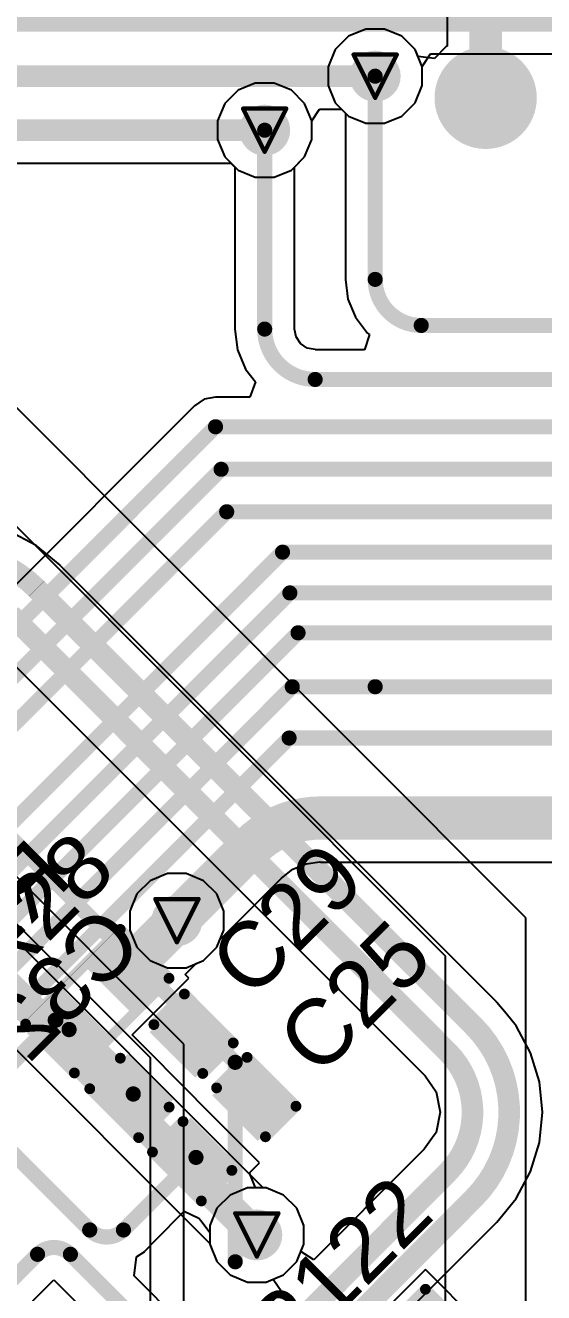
# Model space of a CAD drawing. Header units: inches. Extents: x 0 to 211, y 0 to 201.
# Drawn here: x 2.578 to 2.818, y 2.34 to 2.927 of the extents above; entities that cross this region are included whole.
import ezdxf

# ---------------------------------------------------------------- set-up
doc = ezdxf.new("R2010")
doc.units = ezdxf.units.IN
doc.header["$MEASUREMENT"] = 0
for name, color, linetype in [('Bottom Layer', 5, 'Continuous'), ('Bottom Overlay', 54, 'Continuous'), ('Drill Drawing', 1, 'Continuous'), ('Layer 1', 16, 'Continuous'), ('Layer 2', 76, 'Continuous'), ('Top Layer', 1, 'Continuous'), ('Top Overlay', 2, 'Continuous'), ('Top Paste', 8, 'Continuous'), ('Top Solder', 216, 'Continuous'), ('Via Holes', 16, 'Continuous')]:
    doc.layers.add(name, color=color, linetype=linetype)
doc.styles.add('Arial', font='', dxfattribs={"height": 0.2})
doc.styles.get('Arial').set_extended_font_data('Arial')

# ---------------------------------------------------------------- blocks, each defined once
blk = doc.blocks.new('R___0402_171')
at = {"layer": 'Top Layer'}
for points in [[(-0.0275, -0.0125), (-0.0275, 0.0125), (-0.009499999999999998, 0.0125), (-0.009500000000000001, -0.0125)], [(0.009499999999999998, -0.0125), (0.009500000000000001, 0.0125), (0.0275, 0.0125), (0.0275, -0.0125)]]:
    blk.add_hatch(color=1, dxfattribs=at).paths.add_polyline_path(points)
at = {"layer": 'Top Paste'}
for points in [[(-0.0275, -0.0125), (-0.0275, 0.0125), (-0.009499999999999998, 0.0125), (-0.009500000000000001, -0.0125)], [(0.009499999999999998, -0.0125), (0.009500000000000001, 0.0125), (0.0275, 0.0125), (0.0275, -0.0125)]]:
    blk.add_hatch(color=8, dxfattribs=at).paths.add_polyline_path(points)
at = {"layer": 'Top Solder'}
for points in [[(-0.0296654, -0.0146654), (-0.0296654, 0.0146654), (-0.007334599999999998, 0.0146654), (-0.007334600000000002, -0.0146654)], [(0.007334599999999998, -0.0146654), (0.007334600000000002, 0.0146654), (0.0296654, 0.0146654), (0.0296654, -0.0146654)]]:
    blk.add_hatch(color=216, dxfattribs=at).paths.add_polyline_path(points)
at = {"layer": 'Top Overlay'}
for points in [[(-0.031, -0.016, 0.005, 0.005, 0), (-0.031, 0.016, 0.005, 0.005, 0)], [(0.031, 0.016, 0.005, 0.005, 0), (-0.031, 0.016, 0.005, 0.005, 0)], [(0.031, -0.016, 0.005, 0.005, 0), (0.031, 0.016, 0.005, 0.005, 0)], [(0.031, -0.016, 0.005, 0.005, 0), (-0.031, -0.016, 0.005, 0.005, 0)], [(0.032, -0.017, 0.000127, 0.000127, 0), (-0.032, -0.017, 0.000127, 0.000127, 0)]]:
    blk.add_lwpolyline(points, format="xyseb", dxfattribs=at)
for points in [[(-0.03225, 0.016, 0.0025, 0.0025, 1), (-0.02975, 0.016, 0.0025, 0.0025, 1)], [(-0.03225, 0.016, 0.0025, 0.0025, 1), (-0.02975, 0.016, 0.0025, 0.0025, 1)], [(0.02975, 0.016, 0.0025, 0.0025, 1), (0.03225, 0.016, 0.0025, 0.0025, 1)], [(0.02975, 0.016, 0.0025, 0.0025, 1), (0.03225, 0.016, 0.0025, 0.0025, 1)], [(-0.03225, -0.016, 0.0025, 0.0025, 1), (-0.02975, -0.016, 0.0025, 0.0025, 1)], [(-0.03225, -0.016, 0.0025, 0.0025, 1), (-0.02975, -0.016, 0.0025, 0.0025, 1)], [(-0.0320317, -0.017, 6.35e-05, 6.35e-05, 1), (-0.0319683, -0.017, 6.35e-05, 6.35e-05, 1)], [(0.02975, -0.016, 0.0025, 0.0025, 1), (0.03225, -0.016, 0.0025, 0.0025, 1)], [(0.02975, -0.016, 0.0025, 0.0025, 1), (0.03225, -0.016, 0.0025, 0.0025, 1)], [(0.0319683, -0.017, 6.35e-05, 6.35e-05, 1), (0.0320317, -0.017, 6.35e-05, 6.35e-05, 1)]]:
    blk.add_lwpolyline(points, format="xyseb", close=True, dxfattribs=at)
blk = doc.blocks.new('C___0402_359')
at = {"layer": 'Top Layer'}
for points in [[(-0.0275, -0.0125), (-0.0275, 0.0125), (-0.009499999999999998, 0.0125), (-0.009500000000000001, -0.0125)], [(0.009499999999999998, -0.0125), (0.009500000000000001, 0.0125), (0.0275, 0.0125), (0.0275, -0.0125)]]:
    blk.add_hatch(color=1, dxfattribs=at).paths.add_polyline_path(points)
at = {"layer": 'Top Paste'}
for points in [[(-0.0275, -0.0125), (-0.0275, 0.0125), (-0.009499999999999998, 0.0125), (-0.009500000000000001, -0.0125)], [(0.009499999999999998, -0.0125), (0.009500000000000001, 0.0125), (0.0275, 0.0125), (0.0275, -0.0125)]]:
    blk.add_hatch(color=8, dxfattribs=at).paths.add_polyline_path(points)
at = {"layer": 'Top Solder'}
for points in [[(-0.0298622, -0.0148622), (-0.0298622, 0.0148622), (-0.007137799999999999, 0.0148622), (-0.007137800000000001, -0.0148622)], [(0.007137799999999999, -0.0148622), (0.007137800000000001, 0.0148622), (0.0298622, 0.0148622), (0.0298622, -0.0148622)]]:
    blk.add_hatch(color=216, dxfattribs=at).paths.add_polyline_path(points)
at = {"layer": 'Top Overlay'}
for points in [[(-0.031, -0.016, 0.005, 0.005, 0), (-0.031, 0.016, 0.005, 0.005, 0)], [(-0.011, 0.016, 0.005, 0.005, 0), (-0.031, 0.016, 0.005, 0.005, 0)], [(0.031, 0.016, 0.005, 0.005, 0), (0.011, 0.016, 0.005, 0.005, 0)], [(0.031, -0.016, 0.005, 0.005, 0), (0.031, 0.016, 0.005, 0.005, 0)], [(-0.011, -0.016, 0.005, 0.005, 0), (-0.031, -0.016, 0.005, 0.005, 0)], [(0.031, -0.016, 0.005, 0.005, 0), (0.011, -0.016, 0.005, 0.005, 0)]]:
    blk.add_lwpolyline(points, format="xyseb", dxfattribs=at)
for points in [[(-0.03225, 0.016, 0.0025, 0.0025, 1), (-0.02975, 0.016, 0.0025, 0.0025, 1)], [(-0.03225, 0.016, 0.0025, 0.0025, 1), (-0.02975, 0.016, 0.0025, 0.0025, 1)], [(-0.01225, 0.016, 0.0025, 0.0025, 1), (-0.00975, 0.016, 0.0025, 0.0025, 1)], [(0.00975, 0.016, 0.0025, 0.0025, 1), (0.01225, 0.016, 0.0025, 0.0025, 1)], [(0.02975, 0.016, 0.0025, 0.0025, 1), (0.03225, 0.016, 0.0025, 0.0025, 1)], [(0.02975, 0.016, 0.0025, 0.0025, 1), (0.03225, 0.016, 0.0025, 0.0025, 1)], [(-0.03225, -0.016, 0.0025, 0.0025, 1), (-0.02975, -0.016, 0.0025, 0.0025, 1)], [(-0.03225, -0.016, 0.0025, 0.0025, 1), (-0.02975, -0.016, 0.0025, 0.0025, 1)], [(-0.01225, -0.016, 0.0025, 0.0025, 1), (-0.00975, -0.016, 0.0025, 0.0025, 1)], [(0.00975, -0.016, 0.0025, 0.0025, 1), (0.01225, -0.016, 0.0025, 0.0025, 1)], [(0.02975, -0.016, 0.0025, 0.0025, 1), (0.03225, -0.016, 0.0025, 0.0025, 1)], [(0.02975, -0.016, 0.0025, 0.0025, 1), (0.03225, -0.016, 0.0025, 0.0025, 1)]]:
    blk.add_lwpolyline(points, format="xyseb", close=True, dxfattribs=at)
blk = doc.blocks.new('C___0402_363')
at = {"layer": 'Top Layer'}
for points in [[(-0.0275, -0.0125), (-0.0275, 0.0125), (-0.009499999999999998, 0.0125), (-0.009500000000000001, -0.0125)], [(0.009499999999999998, -0.0125), (0.009500000000000001, 0.0125), (0.0275, 0.0125), (0.0275, -0.0125)]]:
    blk.add_hatch(color=1, dxfattribs=at).paths.add_polyline_path(points)
at = {"layer": 'Top Paste'}
for points in [[(-0.0275, -0.0125), (-0.0275, 0.0125), (-0.009499999999999998, 0.0125), (-0.009500000000000001, -0.0125)], [(0.009499999999999998, -0.0125), (0.009500000000000001, 0.0125), (0.0275, 0.0125), (0.0275, -0.0125)]]:
    blk.add_hatch(color=8, dxfattribs=at).paths.add_polyline_path(points)
at = {"layer": 'Top Solder'}
for points in [[(-0.0298622, -0.0148622), (-0.0298622, 0.0148622), (-0.007137799999999999, 0.0148622), (-0.007137800000000001, -0.0148622)], [(0.007137799999999999, -0.0148622), (0.007137800000000001, 0.0148622), (0.0298622, 0.0148622), (0.0298622, -0.0148622)]]:
    blk.add_hatch(color=216, dxfattribs=at).paths.add_polyline_path(points)
at = {"layer": 'Top Overlay'}
for points in [[(-0.011, 0.016, 0.005, 0.005, 0), (-0.031, 0.016, 0.005, 0.005, 0)], [(-0.031, -0.016, 0.005, 0.005, 0), (-0.031, 0.016, 0.005, 0.005, 0)], [(0.031, 0.016, 0.005, 0.005, 0), (0.011, 0.016, 0.005, 0.005, 0)], [(0.031, -0.016, 0.005, 0.005, 0), (0.031, 0.016, 0.005, 0.005, 0)], [(-0.011, -0.016, 0.005, 0.005, 0), (-0.031, -0.016, 0.005, 0.005, 0)], [(0.031, -0.016, 0.005, 0.005, 0), (0.011, -0.016, 0.005, 0.005, 0)]]:
    blk.add_lwpolyline(points, format="xyseb", dxfattribs=at)
for points in [[(-0.03225, 0.016, 0.0025, 0.0025, 1), (-0.02975, 0.016, 0.0025, 0.0025, 1)], [(-0.03225, 0.016, 0.0025, 0.0025, 1), (-0.02975, 0.016, 0.0025, 0.0025, 1)], [(-0.01225, 0.016, 0.0025, 0.0025, 1), (-0.00975, 0.016, 0.0025, 0.0025, 1)], [(0.00975, 0.016, 0.0025, 0.0025, 1), (0.01225, 0.016, 0.0025, 0.0025, 1)], [(0.02975, 0.016, 0.0025, 0.0025, 1), (0.03225, 0.016, 0.0025, 0.0025, 1)], [(0.02975, 0.016, 0.0025, 0.0025, 1), (0.03225, 0.016, 0.0025, 0.0025, 1)], [(-0.03225, -0.016, 0.0025, 0.0025, 1), (-0.02975, -0.016, 0.0025, 0.0025, 1)], [(-0.03225, -0.016, 0.0025, 0.0025, 1), (-0.02975, -0.016, 0.0025, 0.0025, 1)], [(-0.01225, -0.016, 0.0025, 0.0025, 1), (-0.00975, -0.016, 0.0025, 0.0025, 1)], [(0.00975, -0.016, 0.0025, 0.0025, 1), (0.01225, -0.016, 0.0025, 0.0025, 1)], [(0.02975, -0.016, 0.0025, 0.0025, 1), (0.03225, -0.016, 0.0025, 0.0025, 1)], [(0.02975, -0.016, 0.0025, 0.0025, 1), (0.03225, -0.016, 0.0025, 0.0025, 1)]]:
    blk.add_lwpolyline(points, format="xyseb", close=True, dxfattribs=at)
blk = doc.blocks.new('C___0402_381')
at = {"layer": 'Top Layer'}
for points in [[(-0.0275, -0.0125), (-0.0275, 0.0125), (-0.009499999999999998, 0.0125), (-0.009500000000000001, -0.0125)], [(0.009499999999999998, -0.0125), (0.009500000000000001, 0.0125), (0.0275, 0.0125), (0.0275, -0.0125)]]:
    blk.add_hatch(color=1, dxfattribs=at).paths.add_polyline_path(points)
at = {"layer": 'Top Paste'}
for points in [[(-0.0275, -0.0125), (-0.0275, 0.0125), (-0.009499999999999998, 0.0125), (-0.009500000000000001, -0.0125)], [(0.009499999999999998, -0.0125), (0.009500000000000001, 0.0125), (0.0275, 0.0125), (0.0275, -0.0125)]]:
    blk.add_hatch(color=8, dxfattribs=at).paths.add_polyline_path(points)
at = {"layer": 'Top Solder'}
for points in [[(-0.0298622, -0.0148622), (-0.0298622, 0.0148622), (-0.007137799999999999, 0.0148622), (-0.007137800000000001, -0.0148622)], [(0.007137799999999999, -0.0148622), (0.007137800000000001, 0.0148622), (0.0298622, 0.0148622), (0.0298622, -0.0148622)]]:
    blk.add_hatch(color=216, dxfattribs=at).paths.add_polyline_path(points)
at = {"layer": 'Top Overlay'}
for points in [[(-0.031, 0.016, 0.005, 0.005, 0), (-0.031, -0.016, 0.005, 0.005, 0)], [(-0.011, 0.016, 0.005, 0.005, 0), (-0.031, 0.016, 0.005, 0.005, 0)], [(0.031, 0.016, 0.005, 0.005, 0), (0.011, 0.016, 0.005, 0.005, 0)], [(0.031, 0.016, 0.005, 0.005, 0), (0.031, -0.016, 0.005, 0.005, 0)], [(-0.011, -0.016, 0.005, 0.005, 0), (-0.031, -0.016, 0.005, 0.005, 0)], [(0.031, -0.016, 0.005, 0.005, 0), (0.011, -0.016, 0.005, 0.005, 0)]]:
    blk.add_lwpolyline(points, format="xyseb", dxfattribs=at)
for points in [[(-0.03225, 0.016, 0.0025, 0.0025, 1), (-0.02975, 0.016, 0.0025, 0.0025, 1)], [(-0.03225, 0.016, 0.0025, 0.0025, 1), (-0.02975, 0.016, 0.0025, 0.0025, 1)], [(-0.01225, 0.016, 0.0025, 0.0025, 1), (-0.00975, 0.016, 0.0025, 0.0025, 1)], [(0.00975, 0.016, 0.0025, 0.0025, 1), (0.01225, 0.016, 0.0025, 0.0025, 1)], [(0.02975, 0.016, 0.0025, 0.0025, 1), (0.03225, 0.016, 0.0025, 0.0025, 1)], [(0.02975, 0.016, 0.0025, 0.0025, 1), (0.03225, 0.016, 0.0025, 0.0025, 1)], [(-0.03225, -0.016, 0.0025, 0.0025, 1), (-0.02975, -0.016, 0.0025, 0.0025, 1)], [(-0.03225, -0.016, 0.0025, 0.0025, 1), (-0.02975, -0.016, 0.0025, 0.0025, 1)], [(-0.01225, -0.016, 0.0025, 0.0025, 1), (-0.00975, -0.016, 0.0025, 0.0025, 1)], [(0.00975, -0.016, 0.0025, 0.0025, 1), (0.01225, -0.016, 0.0025, 0.0025, 1)], [(0.02975, -0.016, 0.0025, 0.0025, 1), (0.03225, -0.016, 0.0025, 0.0025, 1)], [(0.02975, -0.016, 0.0025, 0.0025, 1), (0.03225, -0.016, 0.0025, 0.0025, 1)]]:
    blk.add_lwpolyline(points, format="xyseb", close=True, dxfattribs=at)

msp = doc.modelspace()

# ---------------------------------------------------------------- hatches: boundary and pattern name
at = {"layer": 'Bottom Layer'}
h = msp.add_hatch(color=5, dxfattribs=at)
edge = h.paths.add_edge_path()
edge.add_arc((2.740156, 2.9033876), 0.011811, 0, 360)
h = msp.add_hatch(color=5, dxfattribs=at)
edge = h.paths.add_edge_path()
edge.add_arc((2.6889749, 2.8783876), 0.011811, 0, 360)
h = msp.add_hatch(color=5, dxfattribs=at)
edge = h.paths.add_edge_path()
edge.add_arc((2.6483089, 2.5124695), 0.011811, 0, 360)
h = msp.add_hatch(color=5, dxfattribs=at)
edge = h.paths.add_edge_path()
edge.add_arc((2.6853197, 2.3669651), 0.011811, 0, 360)
at = {"layer": 'Layer 1'}
h = msp.add_hatch(color=16, dxfattribs=at)
edge = h.paths.add_edge_path()
edge.add_arc((2.740156, 2.9033876), 0.011811, 0, 360)
h = msp.add_hatch(color=16, dxfattribs=at)
edge = h.paths.add_edge_path()
edge.add_arc((2.6889749, 2.8783876), 0.011811, 0, 360)
h = msp.add_hatch(color=16, dxfattribs=at)
edge = h.paths.add_edge_path()
edge.add_arc((2.6483089, 2.5124695), 0.011811, 0, 360)
h = msp.add_hatch(color=16, dxfattribs=at)
edge = h.paths.add_edge_path()
edge.add_arc((2.6853197, 2.3669651), 0.011811, 0, 360)
at = {"layer": 'Layer 2'}
h = msp.add_hatch(color=76, dxfattribs=at)
edge = h.paths.add_edge_path()
edge.add_arc((2.740156, 2.9033876), 0.011811, 0, 360)
h = msp.add_hatch(color=76, dxfattribs=at)
edge = h.paths.add_edge_path()
edge.add_arc((2.6889749, 2.8783876), 0.011811, 0, 360)
h = msp.add_hatch(color=76, dxfattribs=at)
edge = h.paths.add_edge_path()
edge.add_arc((2.6483089, 2.5124695), 0.011811, 0, 360)
h = msp.add_hatch(color=76, dxfattribs=at)
edge = h.paths.add_edge_path()
edge.add_arc((2.6853197, 2.3669651), 0.011811, 0, 360)
at = {"layer": 'Top Layer'}
h = msp.add_hatch(color=1, dxfattribs=at)
edge = h.paths.add_edge_path()
edge.add_arc((2.740156, 2.9033876), 0.011811, 0, 360)
h = msp.add_hatch(color=1, dxfattribs=at)
edge = h.paths.add_edge_path()
edge.add_arc((2.7913371, 2.8933876), 0.019685, 0, 360)
h = msp.add_hatch(color=1, dxfattribs=at)
edge = h.paths.add_edge_path()
edge.add_arc((2.6889749, 2.8783876), 0.011811, 0, 360)
h = msp.add_hatch(color=1, dxfattribs=at)
edge = h.paths.add_edge_path()
edge.add_arc((2.6483089, 2.5124695), 0.011811, 0, 360)
h = msp.add_hatch(color=1, dxfattribs=at)
edge = h.paths.add_edge_path()
edge.add_arc((2.6853197, 2.3669651), 0.011811, 0, 360)
at = {"layer": 'Top Paste'}
h = msp.add_hatch(color=8, dxfattribs=at)
edge = h.paths.add_edge_path()
edge.add_arc((2.7913371, 2.8933876), 0.019685, 0, 360)
at = {"layer": 'Top Solder'}
h = msp.add_hatch(color=216, dxfattribs=at)
edge = h.paths.add_edge_path()
edge.add_arc((2.7913371, 2.8933876), 0.023685, 0, 360)
at = {"layer": 'Via Holes'}
h = msp.add_hatch(color=7, dxfattribs=at)
edge = h.paths.add_edge_path()
edge.add_arc((2.740156, 2.9033876), 0.0059055, 0, 360)
h = msp.add_hatch(color=7, dxfattribs=at)
edge = h.paths.add_edge_path()
edge.add_arc((2.6889749, 2.8783876), 0.0059055, 0, 360)
h = msp.add_hatch(color=7, dxfattribs=at)
edge = h.paths.add_edge_path()
edge.add_arc((2.6483089, 2.5124695), 0.0059055, 0, 360)
h = msp.add_hatch(color=7, dxfattribs=at)
edge = h.paths.add_edge_path()
edge.add_arc((2.6853197, 2.3669651), 0.0059055, 0, 360)

# ---------------------------------------------------------------- linework, layer by layer
at = {"layer": 'Bottom Layer'}
for p, q in [((2.7618811, 2.9079336), (2.7657701, 2.9137539)), ((2.7657701, 2.9137539), (2.9805321, 2.9137539)), ((2.761967, 2.9077261), (2.7618811, 2.9079336)), ((2.761967, 2.8990491), (2.761967, 2.9077261)), ((2.7586465, 2.8910327), (2.761967, 2.8990491)), ((2.7107859, 2.882726), (2.7143725, 2.8880937)), ((2.7143725, 2.8880937), (2.7246045, 2.8880937)), ((2.7246045, 2.8880937), (2.7278011, 2.8848971)), ((2.7525109, 2.8848971), (2.7586465, 2.8910327)), ((2.7107859, 2.8740491), (2.7107859, 2.882726)), ((2.7278011, 2.8848971), (2.7358175, 2.8815766)), ((2.7358175, 2.8815766), (2.7444945, 2.8815766)), ((2.7444945, 2.8815766), (2.7525109, 2.8848971)), ((2.7074654, 2.8660327), (2.7107859, 2.8740491)), ((2.19547, 2.8630936), (2.6734234, 2.8630937)), ((2.6734234, 2.8630937), (2.67662, 2.8598971)), ((2.7013298, 2.8598971), (2.7074654, 2.8660327)), ((2.67662, 2.8598971), (2.6846364, 2.8565766)), ((2.6933134, 2.8565766), (2.7013298, 2.8598971)), ((2.6846364, 2.8565766), (2.6933134, 2.8565766)), ((2.5830437, 2.6861344), (2.5703631, 2.6929123)), ((2.5889194, 2.6813124), (2.5830437, 2.6861344)), ((2.5941585, 2.677013), (2.5889194, 2.6813124)), ((2.5941615, 2.6770092), (2.5941585, 2.677013)), ((2.5941754, 2.6769117), (2.5941615, 2.6770092)), ((2.7914985, 2.4795885), (2.5941754, 2.6769117)), ((2.5605258, 2.6432621), (2.7627789, 2.4410087)), ((2.635954, 2.53096), (2.6298184, 2.5248244)), ((2.6439704, 2.5342805), (2.635954, 2.53096)), ((2.6526474, 2.5342805), (2.6439704, 2.5342805)), ((2.6606638, 2.53096), (2.6526474, 2.5342805)), ((2.6667994, 2.5248244), (2.6606638, 2.53096)), ((2.6882078, 2.3887761), (2.5522423, 2.5247417)), ((2.6298184, 2.5248244), (2.6264979, 2.516808)), ((2.6701199, 2.516808), (2.6667994, 2.5248244)), ((2.6264979, 2.516808), (2.6264979, 2.508131)), ((2.6701199, 2.508131), (2.6701199, 2.516808)), ((2.6264979, 2.508131), (2.6298184, 2.5001146)), ((2.6667994, 2.5001146), (2.6701199, 2.508131)), ((2.6298184, 2.5001146), (2.635954, 2.493979)), ((2.6606638, 2.493979), (2.6667994, 2.5001146)), ((2.635954, 2.493979), (2.6439704, 2.4906585)), ((2.6526474, 2.4906585), (2.6606638, 2.493979)), ((2.6439704, 2.4906585), (2.6526474, 2.4906585)), ((2.5499154, 2.4766015), (2.6635087, 2.3630082)), ((2.7964699, 2.4746808), (2.7914985, 2.4795885)), ((2.7965292, 2.4746321), (2.7964699, 2.4746808)), ((2.8007812, 2.4694508), (2.7965292, 2.4746321)), ((2.8054712, 2.463736), (2.8007812, 2.4694508)), ((2.8121158, 2.4513048), (2.8054712, 2.463736)), ((2.8162075, 2.4378163), (2.8121158, 2.4513048)), ((2.7627789, 2.4410087), (2.7633825, 2.4406054)), ((2.7633825, 2.4406054), (2.7683471, 2.4331753)), ((2.8175891, 2.4237886), (2.8162075, 2.4378163)), ((2.7683471, 2.4331753), (2.7702142, 2.4237886)), ((2.7702142, 2.4237886), (2.7683471, 2.4144019)), ((2.8162075, 2.4097609), (2.8175891, 2.4237886)), ((2.7667501, 2.4120118), (2.7628414, 2.4066308)), ((2.7683471, 2.4144019), (2.7667501, 2.4120118)), ((2.7628302, 2.4066199), (2.7578973, 2.4016774)), ((2.7628402, 2.4066296), (2.7628302, 2.4066199)), ((2.7628406, 2.4066302), (2.7628402, 2.4066296)), ((2.7628414, 2.4066308), (2.7628406, 2.4066302)), ((2.8121158, 2.3962724), (2.8162075, 2.4097609)), ((2.7578973, 2.4016774), (2.7117183, 2.3554101)), ((2.8054712, 2.3838412), (2.8121158, 2.3962724)), ((2.6896582, 2.3887761), (2.6882078, 2.3887761)), ((2.6976746, 2.3854556), (2.6896582, 2.3887761)), ((2.7038102, 2.37932), (2.6976746, 2.3854556)), ((2.7965333, 2.3729504), (2.8054712, 2.3838412)), ((2.7071307, 2.3713036), (2.7038102, 2.37932)), ((2.6183364, 2.1944859), (2.7964603, 2.3729502)), ((2.7071307, 2.3626266), (2.7071307, 2.3713036)), ((2.7964603, 2.3729502), (2.7965333, 2.37295)), ((2.7965335, 2.3729502), (2.7965333, 2.3729504)), ((2.7965333, 2.37295), (2.7965335, 2.3729502)), ((2.6635087, 2.3630082), (2.6635087, 2.3626266)), ((2.6635087, 2.3626266), (2.6668292, 2.3546102)), ((2.7057826, 2.3593721), (2.7071307, 2.3626266)), ((2.7117183, 2.3554101), (2.7057826, 2.3593721)), ((2.6668292, 2.3546102), (2.6729648, 2.3484746)), ((2.6729648, 2.3484746), (2.6809812, 2.3451541)), ((2.6809812, 2.3451541), (2.6896582, 2.3451541)), ((2.6896582, 2.3451541), (2.6929546, 2.3465195)), ((2.6929546, 2.3465195), (2.696923, 2.3405865)), ((2.696923, 2.3405865), (2.4200092, 2.0631435))]:
    msp.add_line(p, q, dxfattribs=at)
for points in [[(1.5496539, 2.9290478, 0.01, 0.01, 0), (2.9960836, 2.9290478, 0.01, 0.01, 0)], [(1.5750526, 2.9033876, 0.01, 0.01, 0), (2.740156, 2.9033876, 0.01, 0.01, 0)], [(1.9594388, 2.8783875, 0.01, 0.01, 0), (2.6889749, 2.8783876, 0.01, 0.01, 0)], [(2.5012873, 2.6661565, 0.01, 0.01, -0.4142328471836102), (2.5833047, 2.6661539, 0.01, 0.01, 0)], [(2.5833046, 2.6661538, 0.01, 0.01, 0), (2.5833475, 2.6661109, 0.01, 0.01, 0)], [(2.5833475, 2.6661109, 0.01, 0.01, -0.0002818042680307901), (2.5833611, 2.6660974, 0.01, 0.01, 0)], [(2.583361, 2.6660973, 0.01, 0.01, 0), (2.7856352, 2.4638229, 0.01, 0.01, 0)], [(2.5713402, 2.6540765, 0.01, 0.01, 0), (2.7735933, 2.4518231, 0.01, 0.01, 0)], [(2.5396255, 2.5121249, 0.015, 0.015, 0), (2.6855525, 2.3661979, 0.015, 0.015, 0)], [(2.7856353, 2.463823, 0.01, 0.01, -0.4144977548457663), (2.7856813, 2.3838002, 0.01, 0.01, 0)], [(2.7735933, 2.4518231, 0.01, 0.01, -0.4148964547558662), (2.7736551, 2.3958157, 0.01, 0.01, 0)], [(2.3985516, 2.0199953, 0.01, 0.01, 0), (2.7736551, 2.3958157, 0.01, 0.01, 0)], [(2.4105889, 2.007991, 0.01, 0.01, 0), (2.7856813, 2.3838002, 0.01, 0.01, 0)]]:
    msp.add_lwpolyline(points, format="xyseb", dxfattribs=at)
for points in [[(2.737656, 2.9033876, 0.005, 0.005, 1), (2.742656, 2.9033876, 0.005, 0.005, 1)], [(2.6864749, 2.8783876, 0.005, 0.005, 1), (2.6914749, 2.8783876, 0.005, 0.005, 1)], [(2.5808046, 2.6661538, 0.005, 0.005, 1), (2.5858046, 2.6661538, 0.005, 0.005, 1)], [(2.5808047, 2.6661539, 0.005, 0.005, 1), (2.5858047, 2.6661539, 0.005, 0.005, 1)], [(2.5808475, 2.6661109, 0.005, 0.005, 1), (2.5858475, 2.6661109, 0.005, 0.005, 1)], [(2.5808475, 2.6661109, 0.005, 0.005, 1), (2.5858475, 2.6661109, 0.005, 0.005, 1)], [(2.580861, 2.6660973, 0.005, 0.005, 1), (2.585861, 2.6660973, 0.005, 0.005, 1)], [(2.5808611, 2.6660974, 0.005, 0.005, 1), (2.5858611, 2.6660974, 0.005, 0.005, 1)], [(2.7831352, 2.4638229, 0.005, 0.005, 1), (2.7881352, 2.4638229, 0.005, 0.005, 1)], [(2.7831353, 2.463823, 0.005, 0.005, 1), (2.7881353, 2.463823, 0.005, 0.005, 1)], [(2.7710933, 2.4518231, 0.005, 0.005, 1), (2.7760933, 2.4518231, 0.005, 0.005, 1)], [(2.7710933, 2.4518231, 0.005, 0.005, 1), (2.7760933, 2.4518231, 0.005, 0.005, 1)], [(2.7711551, 2.3958157, 0.005, 0.005, 1), (2.7761551, 2.3958157, 0.005, 0.005, 1)], [(2.7711551, 2.3958157, 0.005, 0.005, 1), (2.7761551, 2.3958157, 0.005, 0.005, 1)], [(2.7831813, 2.3838002, 0.005, 0.005, 1), (2.7881813, 2.3838002, 0.005, 0.005, 1)], [(2.7831813, 2.3838002, 0.005, 0.005, 1), (2.7881813, 2.3838002, 0.005, 0.005, 1)], [(2.6818025, 2.3661979, 0.0075, 0.0075, 1), (2.6893025, 2.3661979, 0.0075, 0.0075, 1)]]:
    msp.add_lwpolyline(points, format="xyseb", close=True, dxfattribs=at)
at = {"layer": 'Drill Drawing'}
for points in [[(2.730156, 2.9133876, 0.002, 0.002, 0), (2.750156, 2.9133876, 0.002, 0.002, 0)], [(2.730156, 2.9133876, 0.002, 0.002, 0), (2.740156, 2.8933876, 0.002, 0.002, 0)], [(2.740156, 2.8933876, 0.002, 0.002, 0), (2.750156, 2.9133876, 0.002, 0.002, 0)], [(2.6789749, 2.8883876, 0.002, 0.002, 0), (2.6989749, 2.8883876, 0.002, 0.002, 0)], [(2.6789749, 2.8883876, 0.002, 0.002, 0), (2.6889749, 2.8683876, 0.002, 0.002, 0)], [(2.6889749, 2.8683876, 0.002, 0.002, 0), (2.6989749, 2.8883876, 0.002, 0.002, 0)], [(2.6383089, 2.5224695, 0.002, 0.002, 0), (2.6583089, 2.5224695, 0.002, 0.002, 0)], [(2.6383089, 2.5224695, 0.002, 0.002, 0), (2.6483089, 2.5024695, 0.002, 0.002, 0)], [(2.6483089, 2.5024695, 0.002, 0.002, 0), (2.6583089, 2.5224695, 0.002, 0.002, 0)], [(2.6753197, 2.3769651, 0.002, 0.002, 0), (2.6953197, 2.3769651, 0.002, 0.002, 0)], [(2.6753197, 2.3769651, 0.002, 0.002, 0), (2.6853197, 2.3569651, 0.002, 0.002, 0)], [(2.6853197, 2.3569651, 0.002, 0.002, 0), (2.6953197, 2.3769651, 0.002, 0.002, 0)]]:
    msp.add_lwpolyline(points, format="xyseb", dxfattribs=at)
for points in [[(2.729656, 2.9133876, 0.001, 0.001, 1), (2.730656, 2.9133876, 0.001, 0.001, 1)], [(2.729656, 2.9133876, 0.001, 0.001, 1), (2.730656, 2.9133876, 0.001, 0.001, 1)], [(2.749656, 2.9133876, 0.001, 0.001, 1), (2.750656, 2.9133876, 0.001, 0.001, 1)], [(2.749656, 2.9133876, 0.001, 0.001, 1), (2.750656, 2.9133876, 0.001, 0.001, 1)], [(2.739656, 2.8933876, 0.001, 0.001, 1), (2.740656, 2.8933876, 0.001, 0.001, 1)], [(2.739656, 2.8933876, 0.001, 0.001, 1), (2.740656, 2.8933876, 0.001, 0.001, 1)], [(2.6784749, 2.8883876, 0.001, 0.001, 1), (2.6794749, 2.8883876, 0.001, 0.001, 1)], [(2.6784749, 2.8883876, 0.001, 0.001, 1), (2.6794749, 2.8883876, 0.001, 0.001, 1)], [(2.6984749, 2.8883876, 0.001, 0.001, 1), (2.6994749, 2.8883876, 0.001, 0.001, 1)], [(2.6984749, 2.8883876, 0.001, 0.001, 1), (2.6994749, 2.8883876, 0.001, 0.001, 1)], [(2.6884749, 2.8683876, 0.001, 0.001, 1), (2.6894749, 2.8683876, 0.001, 0.001, 1)], [(2.6884749, 2.8683876, 0.001, 0.001, 1), (2.6894749, 2.8683876, 0.001, 0.001, 1)], [(2.6378089, 2.5224695, 0.001, 0.001, 1), (2.6388089, 2.5224695, 0.001, 0.001, 1)], [(2.6378089, 2.5224695, 0.001, 0.001, 1), (2.6388089, 2.5224695, 0.001, 0.001, 1)], [(2.6578089, 2.5224695, 0.001, 0.001, 1), (2.6588089, 2.5224695, 0.001, 0.001, 1)], [(2.6578089, 2.5224695, 0.001, 0.001, 1), (2.6588089, 2.5224695, 0.001, 0.001, 1)], [(2.6478089, 2.5024695, 0.001, 0.001, 1), (2.6488089, 2.5024695, 0.001, 0.001, 1)], [(2.6478089, 2.5024695, 0.001, 0.001, 1), (2.6488089, 2.5024695, 0.001, 0.001, 1)], [(2.6748197, 2.3769651, 0.001, 0.001, 1), (2.6758197, 2.3769651, 0.001, 0.001, 1)], [(2.6748197, 2.3769651, 0.001, 0.001, 1), (2.6758197, 2.3769651, 0.001, 0.001, 1)], [(2.6948197, 2.3769651, 0.001, 0.001, 1), (2.6958197, 2.3769651, 0.001, 0.001, 1)], [(2.6948197, 2.3769651, 0.001, 0.001, 1), (2.6958197, 2.3769651, 0.001, 0.001, 1)], [(2.6848197, 2.3569651, 0.001, 0.001, 1), (2.6858197, 2.3569651, 0.001, 0.001, 1)], [(2.6848197, 2.3569651, 0.001, 0.001, 1), (2.6858197, 2.3569651, 0.001, 0.001, 1)]]:
    msp.add_lwpolyline(points, format="xyseb", close=True, dxfattribs=at)
at = {"layer": 'Layer 1'}
for p, q in [((2.7278011, 2.9218781), (2.7216655, 2.9157425)), ((2.7358175, 2.9251986), (2.7278011, 2.9218781)), ((2.7444945, 2.9251986), (2.7358175, 2.9251986)), ((2.7525109, 2.9218781), (2.7444945, 2.9251986)), ((2.7586465, 2.9157425), (2.7525109, 2.9218781)), ((2.7216655, 2.9157425), (2.718345, 2.9077261)), ((2.761967, 2.9077261), (2.7586465, 2.9157425)), ((2.718345, 2.9077261), (2.718345, 2.8990491)), ((2.761967, 2.8990491), (2.761967, 2.9077261)), ((2.6846364, 2.9001986), (2.67662, 2.8968781)), ((2.6933134, 2.9001986), (2.6846364, 2.9001986)), ((2.7013298, 2.8968781), (2.6933134, 2.9001986)), ((2.718345, 2.8990491), (2.7216655, 2.8910327)), ((2.7586465, 2.8910327), (2.761967, 2.8990491)), ((2.67662, 2.8968781), (2.6704844, 2.8907425)), ((2.7074654, 2.8907425), (2.7013298, 2.8968781)), ((2.6704844, 2.8907425), (2.6671639, 2.8827261)), ((2.7107859, 2.8827261), (2.7074654, 2.8907425)), ((2.7216655, 2.8910327), (2.7278011, 2.8848971)), ((2.7525109, 2.8848971), (2.7586465, 2.8910327)), ((2.6671639, 2.8827261), (2.6671639, 2.8740491)), ((2.7107859, 2.8740491), (2.7107859, 2.8827261)), ((2.7278011, 2.8848971), (2.7358175, 2.8815766)), ((2.7358175, 2.8815766), (2.7444945, 2.8815766)), ((2.7444945, 2.8815766), (2.7525109, 2.8848971)), ((2.6671639, 2.8740491), (2.6704844, 2.8660327)), ((2.7074654, 2.8660327), (2.7107859, 2.8740491)), ((2.6704844, 2.8660327), (2.67662, 2.8598971)), ((2.7013298, 2.8598971), (2.7074654, 2.8660327)), ((2.67662, 2.8598971), (2.6846364, 2.8565766)), ((2.6933134, 2.8565766), (2.7013298, 2.8598971)), ((2.6846364, 2.8565766), (2.6933134, 2.8565766)), ((2.635954, 2.53096), (2.6298184, 2.5248244)), ((2.6439704, 2.5342805), (2.635954, 2.53096)), ((2.6526474, 2.5342805), (2.6439704, 2.5342805)), ((2.6606638, 2.53096), (2.6526474, 2.5342805)), ((2.6667994, 2.5248244), (2.6606638, 2.53096)), ((2.6298184, 2.5248244), (2.6264979, 2.516808)), ((2.6701199, 2.516808), (2.6667994, 2.5248244)), ((2.6264979, 2.516808), (2.6264979, 2.508131)), ((2.6701199, 2.508131), (2.6701199, 2.516808)), ((2.6264979, 2.508131), (2.6298184, 2.5001146)), ((2.6667994, 2.5001146), (2.6701199, 2.508131)), ((2.6298184, 2.5001146), (2.635954, 2.493979)), ((2.6606638, 2.493979), (2.6667994, 2.5001146)), ((2.635954, 2.493979), (2.6439704, 2.4906585)), ((2.6526474, 2.4906585), (2.6606638, 2.493979)), ((2.6439704, 2.4906585), (2.6526474, 2.4906585)), ((2.6809812, 2.3887761), (2.6729648, 2.3854556)), ((2.6896582, 2.3887761), (2.6809812, 2.3887761)), ((2.6976746, 2.3854556), (2.6896582, 2.3887761)), ((2.6729648, 2.3854556), (2.6668292, 2.37932)), ((2.7038102, 2.37932), (2.6976746, 2.3854556)), ((2.6668292, 2.37932), (2.6635087, 2.3713036)), ((2.7071307, 2.3713036), (2.7038102, 2.37932)), ((2.6635087, 2.3713036), (2.6635087, 2.3626266)), ((2.7071307, 2.3626266), (2.7071307, 2.3713036)), ((2.6635087, 2.3626266), (2.6668292, 2.3546102)), ((2.7038102, 2.3546102), (2.7071307, 2.3626266)), ((2.6668292, 2.3546102), (2.6729648, 2.3484746)), ((2.6976746, 2.3484746), (2.7038102, 2.3546102)), ((2.6729648, 2.3484746), (2.6809812, 2.3451541)), ((2.6896582, 2.3451541), (2.6976746, 2.3484746)), ((2.6809812, 2.3451541), (2.6896582, 2.3451541))]:
    msp.add_line(p, q, dxfattribs=at)
at = {"layer": 'Layer 2'}
for p, q in [((2.8099999, 2.5137658), (2.3699997, 2.9537661)), ((2.7278011, 2.9218781), (2.7216655, 2.9157425)), ((2.7358175, 2.9251986), (2.7278011, 2.9218781)), ((2.7444945, 2.9251986), (2.7358175, 2.9251986)), ((2.7525109, 2.9218781), (2.7444945, 2.9251986)), ((2.7586465, 2.9157425), (2.7525109, 2.9218781)), ((2.7216655, 2.9157425), (2.718345, 2.9077261)), ((2.761967, 2.9077261), (2.7586465, 2.9157425)), ((2.718345, 2.9077261), (2.718345, 2.8990491)), ((2.761967, 2.8990491), (2.761967, 2.9077261)), ((2.6846364, 2.9001986), (2.67662, 2.8968781)), ((2.6933134, 2.9001986), (2.6846364, 2.9001986)), ((2.7013298, 2.8968781), (2.6933134, 2.9001986)), ((2.718345, 2.8990491), (2.7216655, 2.8910327)), ((2.7586465, 2.8910327), (2.761967, 2.8990491)), ((2.67662, 2.8968781), (2.6704844, 2.8907425)), ((2.7074654, 2.8907425), (2.7013298, 2.8968781)), ((2.6704844, 2.8907425), (2.6671639, 2.8827261)), ((2.7107859, 2.8827261), (2.7074654, 2.8907425)), ((2.7216655, 2.8910327), (2.7278011, 2.8848971)), ((2.7525109, 2.8848971), (2.7586465, 2.8910327)), ((2.6671639, 2.8827261), (2.6671639, 2.8740491)), ((2.7107859, 2.8740491), (2.7107859, 2.8827261)), ((2.7278011, 2.8848971), (2.7358175, 2.8815766)), ((2.7358175, 2.8815766), (2.7444945, 2.8815766)), ((2.7444945, 2.8815766), (2.7525109, 2.8848971)), ((2.6671639, 2.8740491), (2.6704844, 2.8660327)), ((2.7074654, 2.8660327), (2.7107859, 2.8740491)), ((2.6704844, 2.8660327), (2.67662, 2.8598971)), ((2.7013298, 2.8598971), (2.7074654, 2.8660327)), ((2.67662, 2.8598971), (2.6846364, 2.8565766)), ((2.6933134, 2.8565766), (2.7013298, 2.8598971)), ((2.6846364, 2.8565766), (2.6933134, 2.8565766)), ((2.4544421, 2.8143582), (2.7726384, 2.4961632)), ((2.6515735, 2.4552966), (2.4233572, 2.6835129)), ((2.4907337, 2.5942662), (2.5790623, 2.5059379)), ((2.635954, 2.53096), (2.6298184, 2.5248244)), ((2.6439704, 2.5342805), (2.635954, 2.53096)), ((2.6526474, 2.5342805), (2.6439704, 2.5342805)), ((2.6606638, 2.53096), (2.6526474, 2.5342805)), ((2.6667994, 2.5248244), (2.6606638, 2.53096)), ((2.6298184, 2.5248244), (2.6264979, 2.516808)), ((2.6701199, 2.516808), (2.6667994, 2.5248244)), ((2.6264979, 2.516808), (2.6264979, 2.508131)), ((2.6701199, 2.508131), (2.6701199, 2.516808)), ((2.81, 1.9865382), (2.8099999, 2.5137658)), ((2.5790623, 2.5059379), (2.6359539, 2.4490465)), ((2.6264979, 2.508131), (2.6298184, 2.5001146)), ((2.6667994, 2.5001146), (2.6701199, 2.508131)), ((2.6298184, 2.5001146), (2.635954, 2.493979)), ((2.6606638, 2.493979), (2.6667994, 2.5001146)), ((2.635954, 2.493979), (2.6439704, 2.4906585)), ((2.6526474, 2.4906585), (2.6606638, 2.493979)), ((2.7726384, 2.4961632), (2.7726384, 2.116539)), ((2.6439704, 2.4906585), (2.6526474, 2.4906585)), ((2.6515733, 2.3672641), (2.6515735, 2.4552966)), ((2.6359539, 2.4490465), (2.635954, 2.3534724)), ((2.6515733, 2.1160135), (2.6515733, 2.3672641)), ((2.635954, 2.3534724), (2.635954, 2.098085))]:
    msp.add_line(p, q, dxfattribs=at)
for points in [[(2.3907271, 2.7314787, 0.007, 0.007, 0), (2.6753249, 2.4468809, 0.007, 0.007, 0)], [(2.6753249, 2.3545333, 0.007, 0.007, 0), (2.6753249, 2.4468809, 0.007, 0.007, 0)]]:
    msp.add_lwpolyline(points, format="xyseb", dxfattribs=at)
for points in [[(2.6735749, 2.4468809, 0.0035, 0.0035, 1), (2.6770749, 2.4468809, 0.0035, 0.0035, 1)], [(2.6735749, 2.4468809, 0.0035, 0.0035, 1), (2.6770749, 2.4468809, 0.0035, 0.0035, 1)], [(2.6735749, 2.3545333, 0.0035, 0.0035, 1), (2.6770749, 2.3545333, 0.0035, 0.0035, 1)]]:
    msp.add_lwpolyline(points, format="xyseb", close=True, dxfattribs=at)
at = {"layer": 'Top Layer'}
for p, q in [((2.7734943, 2.9427577), (2.7734943, 2.9173634)), ((2.7278011, 2.9218781), (2.7216655, 2.9157425)), ((2.7358175, 2.9251986), (2.7278011, 2.9218781)), ((2.7444945, 2.9251986), (2.7358175, 2.9251986)), ((2.7525109, 2.9218781), (2.7444945, 2.9251986)), ((2.7586465, 2.9157425), (2.7525109, 2.9218781)), ((2.7731101, 2.9171416), (2.7675831, 2.9116146)), ((2.7734943, 2.9173634), (2.7731101, 2.9171416)), ((2.7216655, 2.9157425), (2.718345, 2.9077261)), ((2.7599987, 2.9124781), (2.7586465, 2.9157425)), ((2.7675831, 2.9116146), (2.7599987, 2.9124781)), ((2.718345, 2.9077261), (2.718345, 2.8990491)), ((2.6846364, 2.9001986), (2.67662, 2.8968781)), ((2.6933134, 2.9001986), (2.6846364, 2.9001986)), ((2.7013298, 2.8968781), (2.6933134, 2.9001986)), ((2.718345, 2.8990491), (2.7216655, 2.8910327)), ((2.67662, 2.8968781), (2.6704844, 2.8907425)), ((2.7074654, 2.8907425), (2.7013298, 2.8968781)), ((2.6704844, 2.8907425), (2.6671639, 2.8827261)), ((2.7107859, 2.8827261), (2.7074654, 2.8907425)), ((2.7216655, 2.8910327), (2.7263915, 2.8863067)), ((2.6671639, 2.8827261), (2.6671639, 2.8740491)), ((2.7107859, 2.8740491), (2.7107859, 2.8827261)), ((2.7263915, 2.8863067), (2.7263915, 2.8093272)), ((2.6671639, 2.8740491), (2.6704844, 2.8660327)), ((2.7074654, 2.8660327), (2.7107859, 2.8740491)), ((2.6704844, 2.8660327), (2.6752104, 2.8613067)), ((2.7027394, 2.8613067), (2.7074654, 2.8660327)), ((2.6752104, 2.8613067), (2.6752104, 2.7933086)), ((2.7027394, 2.7863297), (2.7027394, 2.8613067)), ((2.7263915, 2.8093272), (2.7263555, 2.8093272)), ((2.7263555, 2.8093272), (2.7275524, 2.8002355)), ((2.7275524, 2.8002355), (2.7310617, 2.7917634)), ((2.6752104, 2.7933086), (2.6751569, 2.78633)), ((2.7310617, 2.7917634), (2.7366442, 2.7844882)), ((2.6751569, 2.78633), (2.6751567, 2.7863292)), ((2.6751567, 2.7863292), (2.6764228, 2.7767147)), ((2.7027396, 2.7863294), (2.7027394, 2.7863297)), ((2.7027921, 2.7863294), (2.7027396, 2.7863294)), ((2.702792, 2.7863292), (2.7027921, 2.7863294)), ((2.7035161, 2.7826889), (2.702792, 2.7863292)), ((2.7055781, 2.7796028), (2.7035161, 2.7826889)), ((2.7375877, 2.7837642), (2.7352115, 2.7767642)), ((2.7366442, 2.7844882), (2.7375877, 2.7837642)), ((2.6764228, 2.7767147), (2.6801338, 2.7677554)), ((2.7086642, 2.7775408), (2.7055781, 2.7796028)), ((2.7123045, 2.7768167), (2.7086642, 2.7775408)), ((2.7123261, 2.776821), (2.7123045, 2.7768167)), ((2.7123262, 2.7767899), (2.7123261, 2.776821)), ((2.7123577, 2.7767642), (2.7123262, 2.7767899)), ((2.7352115, 2.7767642), (2.7123577, 2.7767642)), ((2.6801338, 2.7677554), (2.6846473, 2.7618734)), ((2.6846473, 2.7618734), (2.6820898, 2.7548734)), ((2.6609232, 2.7538256), (2.6564577, 2.7508419)), ((2.6661907, 2.7548734), (2.6609232, 2.7538256)), ((2.6820898, 2.7548734), (2.6661907, 2.7548734)), ((2.6564575, 2.7508416), (2.4972009, 2.5915851)), ((2.6564577, 2.7508419), (2.6564575, 2.7508416)), ((2.6967426, 2.5320703), (2.7020083, 2.5362507)), ((2.7020083, 2.5362507), (2.7020262, 2.5362644)), ((2.7020262, 2.5362644), (2.708248, 2.5388416)), ((2.708248, 2.5388416), (2.7145845, 2.5396758)), ((2.7145845, 2.5396758), (2.7149248, 2.5396081)), ((2.7149248, 2.5396081), (3.660109, 2.5396081)), ((2.691797, 2.5271193), (2.696731, 2.5320531)), ((2.696731, 2.5320531), (2.6967313, 2.5320533)), ((2.6967313, 2.5320533), (2.6967426, 2.5320703)), ((2.6682186, 2.5035408), (2.691797, 2.5271193)), ((2.6606638, 2.493979), (2.6667994, 2.5001146)), ((2.6667994, 2.5001146), (2.6682186, 2.5035408)), ((2.6572375, 2.4925598), (2.6606638, 2.493979)), ((2.6521616, 2.4874839), (2.6572375, 2.4925598)), ((2.627604, 2.4595336), (2.653858, 2.4857875)), ((2.653858, 2.4857875), (2.6521616, 2.4874839)), ((2.6574382, 2.4296994), (2.627604, 2.4595336)), ((2.6573078, 2.429569), (2.6574382, 2.4296994)), ((2.6864926, 2.4003842), (2.6573078, 2.429569)), ((2.6818845, 2.3957761), (2.6864926, 2.4003842)), ((2.6847841, 2.3887761), (2.6818845, 2.3957761)), ((2.6896582, 2.3887761), (2.6847841, 2.3887761)), ((2.6976746, 2.3854556), (2.6896582, 2.3887761)), ((2.7038102, 2.37932), (2.6976746, 2.3854556)), ((2.6382011, 2.3644467), (2.6516711, 2.3779167)), ((2.6516711, 2.3779167), (2.6583954, 2.3747414)), ((2.7071307, 2.3713036), (2.7038102, 2.37932)), ((2.6583954, 2.3747414), (2.6596225, 2.3735141)), ((2.6596225, 2.3735141), (2.6635087, 2.3681238)), ((2.7071307, 2.3626266), (2.7071307, 2.3713036)), ((2.6334485, 2.359408), (2.6382011, 2.3644467)), ((2.6635087, 2.3681238), (2.6635087, 2.3626266)), ((2.6295577, 2.3567758), (2.6334092, 2.3593492)), ((2.6334092, 2.3593492), (2.6334485, 2.359408)), ((2.6635087, 2.3626266), (2.6668292, 2.3546102)), ((2.7038102, 2.3546102), (2.7071307, 2.3626266)), ((2.6284682, 2.3479658), (2.6295577, 2.3567758)), ((2.6668292, 2.3546102), (2.6729648, 2.3484746)), ((2.6976746, 2.3484746), (2.7038102, 2.3546102)), ((2.6578206, 2.3186134), (2.6284682, 2.3479658)), ((2.6729648, 2.3484746), (2.6809812, 2.3451541)), ((2.6896582, 2.3451541), (2.6976746, 2.3484746)), ((2.763432, 2.3510109), (2.7316122, 2.3191912)), ((2.790302, 2.3241409), (2.763432, 2.3510109)), ((2.5699033, 2.3246936), (2.5913559, 2.3461461)), ((2.5913559, 2.3461461), (2.6353422, 2.3021598)), ((2.6809812, 2.3451541), (2.6896582, 2.3451541))]:
    msp.add_line(p, q, dxfattribs=at)
for points in [[(2.7913371, 2.8933876, 0.015, 0.015, 0), (2.7913371, 3.0019703, 0.015, 0.015, 0)], [(2.740156, 2.8093272, 0.007, 0.007, 0), (2.740156, 2.9033876, 0.007, 0.007, 0)], [(2.6889749, 2.7863296, 0.007, 0.007, 0), (2.6889749, 2.8783876, 0.007, 0.007, 0)], [(2.7614832, 2.788, 0.007, 0.007, -0.4142135623730951), (2.740156, 2.8093272, 0.007, 0.007, 0)], [(2.7123576, 2.7629996, 0.007, 0.007, -0.4148853877306689), (2.6889748, 2.7863296, 0.007, 0.007, 0)], [(2.7614832, 2.788, 0.007, 0.007, 0), (4.144, 2.788, 0.007, 0.007, 0)], [(2.7123576, 2.7629997, 0.007, 0.007, 0), (4.1495814, 2.7629998, 0.007, 0.007, 0)], [(2.438946, 2.5138642, 0.007, 0.007, 0), (2.6661907, 2.7411089, 0.007, 0.007, 0)], [(2.6661907, 2.7411089, 0.007, 0.007, 0), (4.0918911, 2.7411089, 0.007, 0.007, 0)], [(2.45009, 2.5027202, 0.007, 0.007, 0), (2.6687936, 2.7214238, 0.007, 0.007, 0)], [(2.6687936, 2.7214238, 0.007, 0.007, 0), (4.0375762, 2.7214238, 0.007, 0.007, 0)], [(2.4612198, 2.4915904, 0.007, 0.007, 0), (2.6713682, 2.7017388, 0.007, 0.007, 0)], [(2.6713682, 2.7017388, 0.007, 0.007, 0), (3.9662612, 2.7017388, 0.007, 0.007, 0)], [(2.4834937, 2.4693165, 0.007, 0.007, 0), (2.6972414, 2.6830642, 0.007, 0.007, 0)], [(2.6972414, 2.6830642, 0.007, 0.007, 0), (3.8859241, 2.6830642, 0.007, 0.007, 0)], [(2.4946306, 2.4581796, 0.007, 0.007, 0), (2.7006286, 2.6641776, 0.007, 0.007, 0)], [(2.7006286, 2.6641776, 0.007, 0.007, 0), (3.8331723, 2.6641776, 0.007, 0.007, 0)], [(2.5057676, 2.4470426, 0.007, 0.007, 0), (2.7044288, 2.6457038, 0.007, 0.007, 0)], [(2.7044288, 2.6457038, 0.007, 0.007, 0), (3.7792508, 2.6457038, 0.007, 0.007, 0)], [(2.5169045, 2.4359057, 0.007, 0.007, 0), (2.7017442, 2.6207454, 0.007, 0.007, 0)], [(2.7017442, 2.6207454, 0.007, 0.007, 0), (2.740156, 2.6207454, 0.007, 0.007, 0)], [(2.740156, 2.6207454, 0.007, 0.007, 0), (3.7440036, 2.6207454, 0.007, 0.007, 0)], [(2.5280414, 2.4247688, 0.007, 0.007, 0), (2.7002726, 2.597, 0.007, 0.007, 0)], [(2.7002726, 2.597, 0.007, 0.007, 0), (3.0728116, 2.597, 0.007, 0.007, 0)], [(2.682312, 2.5464726, 0.02, 0.02, -0.1991660412822482), (2.7149248, 2.5599999, 0.02, 0.02, 0)], [(2.7149248, 2.5599999, 0.02, 0.02, 0), (3.6678738, 2.5599999, 0.02, 0.02, 0)], [(2.6483089, 2.5124695, 0.02, 0.02, 0), (2.682312, 2.5464726, 0.02, 0.02, 0)], [(2.6276542, 2.4918148, 0.02, 0.02, 0), (2.6483089, 2.5124695, 0.02, 0.02, 0)], [(2.6276542, 2.4914036, 0.02, 0.02, 0), (2.6276542, 2.4918148, 0.02, 0.02, 0)], [(2.6245131, 2.4882625, 0.01, 0.01, 0), (2.6276542, 2.4914036, 0.01, 0.01, 0)], [(2.6245131, 2.4882624, 0.01, 0.01, 0), (2.6245131, 2.4882625, 0.01, 0.01, 0)], [(2.5391784, 2.4136318, 0.007, 0.007, 0), (2.5919256, 2.466379, 0.007, 0.007, 0)], [(2.5919256, 2.466379, 0.007, 0.007, 0), (2.5922552, 2.466379, 0.007, 0.007, 0)], [(2.5983501, 2.4620083, 0.015, 0.015, 0), (2.6280933, 2.4322651, 0.015, 0.015, 0)], [(2.5983501, 2.4620083, 0.007, 0.007, 0), (2.5983501, 2.4620994, 0.007, 0.007, 0)], [(2.6280933, 2.4321743, 0.007, 0.007, 0), (2.6280933, 2.4322651, 0.007, 0.007, 0)], [(2.562803, 2.4143646, 0.007, 0.007, 0), (2.6078845, 2.369283, 0.007, 0.007, 0)], [(2.623545, 2.3692566, 0.007, 0.007, 0), (2.6571475, 2.4028591, 0.007, 0.007, 0)], [(2.6571475, 2.4028591, 0.007, 0.007, 0), (2.6571477, 2.4028591, 0.007, 0.007, 0)], [(2.6078845, 2.369283, 0.007, 0.007, 0), (2.6079325, 2.3692349, 0.007, 0.007, 0)], [(2.623545, 2.3692566, 0.007, 0.007, -0.415025360887092), (2.6079326, 2.369235, 0.007, 0.007, 0)], [(2.5837438, 2.358, 0.007, 0.007, -0.4142135623730951), (2.598968, 2.358, 0.007, 0.007, 0)], [(2.5503155, 2.3245717, 0.007, 0.007, 0), (2.5837438, 2.358, 0.007, 0.007, 0)], [(2.598968, 2.358, 0.007, 0.007, 0), (2.6639975, 2.2929705, 0.007, 0.007, 0)]]:
    msp.add_lwpolyline(points, format="xyseb", dxfattribs=at)
for points in [[(2.738406, 2.9033876, 0.0035, 0.0035, 1), (2.741906, 2.9033876, 0.0035, 0.0035, 1)], [(2.7875871, 2.8933876, 0.0075, 0.0075, 1), (2.7950871, 2.8933876, 0.0075, 0.0075, 1)], [(2.6872249, 2.8783876, 0.0035, 0.0035, 1), (2.6907249, 2.8783876, 0.0035, 0.0035, 1)], [(2.738406, 2.8093272, 0.0035, 0.0035, 1), (2.741906, 2.8093272, 0.0035, 0.0035, 1)], [(2.738406, 2.8093272, 0.0035, 0.0035, 1), (2.741906, 2.8093272, 0.0035, 0.0035, 1)], [(2.6872248, 2.7863296, 0.0035, 0.0035, 1), (2.6907248, 2.7863296, 0.0035, 0.0035, 1)], [(2.6872249, 2.7863296, 0.0035, 0.0035, 1), (2.6907249, 2.7863296, 0.0035, 0.0035, 1)], [(2.7597332, 2.788, 0.0035, 0.0035, 1), (2.7632332, 2.788, 0.0035, 0.0035, 1)], [(2.7597332, 2.788, 0.0035, 0.0035, 1), (2.7632332, 2.788, 0.0035, 0.0035, 1)], [(2.7106076, 2.7629997, 0.0035, 0.0035, 1), (2.7141076, 2.7629997, 0.0035, 0.0035, 1)], [(2.7106076, 2.7629996, 0.0035, 0.0035, 1), (2.7141076, 2.7629996, 0.0035, 0.0035, 1)], [(2.6644407, 2.7411089, 0.0035, 0.0035, 1), (2.6679407, 2.7411089, 0.0035, 0.0035, 1)], [(2.6644407, 2.7411089, 0.0035, 0.0035, 1), (2.6679407, 2.7411089, 0.0035, 0.0035, 1)], [(2.6670436, 2.7214238, 0.0035, 0.0035, 1), (2.6705436, 2.7214238, 0.0035, 0.0035, 1)], [(2.6670436, 2.7214238, 0.0035, 0.0035, 1), (2.6705436, 2.7214238, 0.0035, 0.0035, 1)], [(2.6696182, 2.7017388, 0.0035, 0.0035, 1), (2.6731182, 2.7017388, 0.0035, 0.0035, 1)], [(2.6696182, 2.7017388, 0.0035, 0.0035, 1), (2.6731182, 2.7017388, 0.0035, 0.0035, 1)], [(2.6954914, 2.6830642, 0.0035, 0.0035, 1), (2.6989914, 2.6830642, 0.0035, 0.0035, 1)], [(2.6954914, 2.6830642, 0.0035, 0.0035, 1), (2.6989914, 2.6830642, 0.0035, 0.0035, 1)], [(2.6988786, 2.6641776, 0.0035, 0.0035, 1), (2.7023786, 2.6641776, 0.0035, 0.0035, 1)], [(2.6988786, 2.6641776, 0.0035, 0.0035, 1), (2.7023786, 2.6641776, 0.0035, 0.0035, 1)], [(2.7026788, 2.6457038, 0.0035, 0.0035, 1), (2.7061788, 2.6457038, 0.0035, 0.0035, 1)], [(2.7026788, 2.6457038, 0.0035, 0.0035, 1), (2.7061788, 2.6457038, 0.0035, 0.0035, 1)], [(2.6999942, 2.6207454, 0.0035, 0.0035, 1), (2.7034942, 2.6207454, 0.0035, 0.0035, 1)], [(2.6999942, 2.6207454, 0.0035, 0.0035, 1), (2.7034942, 2.6207454, 0.0035, 0.0035, 1)], [(2.738406, 2.6207454, 0.0035, 0.0035, 1), (2.741906, 2.6207454, 0.0035, 0.0035, 1)], [(2.738406, 2.6207454, 0.0035, 0.0035, 1), (2.741906, 2.6207454, 0.0035, 0.0035, 1)], [(2.6985226, 2.597, 0.0035, 0.0035, 1), (2.7020226, 2.597, 0.0035, 0.0035, 1)], [(2.6985226, 2.597, 0.0035, 0.0035, 1), (2.7020226, 2.597, 0.0035, 0.0035, 1)], [(2.7099248, 2.5599999, 0.01, 0.01, 1), (2.7199248, 2.5599999, 0.01, 0.01, 1)], [(2.7099248, 2.5599999, 0.01, 0.01, 1), (2.7199248, 2.5599999, 0.01, 0.01, 1)], [(2.677312, 2.5464726, 0.01, 0.01, 1), (2.687312, 2.5464726, 0.01, 0.01, 1)], [(2.677312, 2.5464726, 0.01, 0.01, 1), (2.687312, 2.5464726, 0.01, 0.01, 1)], [(2.6433089, 2.5124695, 0.01, 0.01, 1), (2.6533089, 2.5124695, 0.01, 0.01, 1)], [(2.6433089, 2.5124695, 0.01, 0.01, 1), (2.6533089, 2.5124695, 0.01, 0.01, 1)], [(2.6226542, 2.4918148, 0.01, 0.01, 1), (2.6326542, 2.4918148, 0.01, 0.01, 1)], [(2.6226542, 2.4918148, 0.01, 0.01, 1), (2.6326542, 2.4918148, 0.01, 0.01, 1)], [(2.6226542, 2.4914036, 0.01, 0.01, 1), (2.6326542, 2.4914036, 0.01, 0.01, 1)], [(2.6251542, 2.4914036, 0.005, 0.005, 1), (2.6301542, 2.4914036, 0.005, 0.005, 1)], [(2.6220131, 2.4882625, 0.005, 0.005, 1), (2.6270131, 2.4882625, 0.005, 0.005, 1)], [(2.6220131, 2.4882625, 0.005, 0.005, 1), (2.6270131, 2.4882625, 0.005, 0.005, 1)], [(2.6220131, 2.4882624, 0.005, 0.005, 1), (2.6270131, 2.4882624, 0.005, 0.005, 1)], [(2.5901756, 2.466379, 0.0035, 0.0035, 1), (2.5936756, 2.466379, 0.0035, 0.0035, 1)], [(2.5901756, 2.466379, 0.0035, 0.0035, 1), (2.5936756, 2.466379, 0.0035, 0.0035, 1)], [(2.5905052, 2.466379, 0.0035, 0.0035, 1), (2.5940052, 2.466379, 0.0035, 0.0035, 1)], [(2.5946001, 2.4620083, 0.0075, 0.0075, 1), (2.6021001, 2.4620083, 0.0075, 0.0075, 1)], [(2.5966001, 2.4620994, 0.0035, 0.0035, 1), (2.6001001, 2.4620994, 0.0035, 0.0035, 1)], [(2.5966001, 2.4620083, 0.0035, 0.0035, 1), (2.6001001, 2.4620083, 0.0035, 0.0035, 1)], [(2.6243433, 2.4322651, 0.0075, 0.0075, 1), (2.6318433, 2.4322651, 0.0075, 0.0075, 1)], [(2.6263433, 2.4322651, 0.0035, 0.0035, 1), (2.6298433, 2.4322651, 0.0035, 0.0035, 1)], [(2.6263433, 2.4321743, 0.0035, 0.0035, 1), (2.6298433, 2.4321743, 0.0035, 0.0035, 1)], [(2.6553975, 2.4028591, 0.0035, 0.0035, 1), (2.6588975, 2.4028591, 0.0035, 0.0035, 1)], [(2.6553975, 2.4028591, 0.0035, 0.0035, 1), (2.6588975, 2.4028591, 0.0035, 0.0035, 1)], [(2.6553977, 2.4028591, 0.0035, 0.0035, 1), (2.6588977, 2.4028591, 0.0035, 0.0035, 1)], [(2.6061345, 2.369283, 0.0035, 0.0035, 1), (2.6096345, 2.369283, 0.0035, 0.0035, 1)], [(2.6061345, 2.369283, 0.0035, 0.0035, 1), (2.6096345, 2.369283, 0.0035, 0.0035, 1)], [(2.6061825, 2.3692349, 0.0035, 0.0035, 1), (2.6096825, 2.3692349, 0.0035, 0.0035, 1)], [(2.6061826, 2.369235, 0.0035, 0.0035, 1), (2.6096826, 2.369235, 0.0035, 0.0035, 1)], [(2.621795, 2.3692566, 0.0035, 0.0035, 1), (2.625295, 2.3692566, 0.0035, 0.0035, 1)], [(2.621795, 2.3692566, 0.0035, 0.0035, 1), (2.625295, 2.3692566, 0.0035, 0.0035, 1)], [(2.5819938, 2.358, 0.0035, 0.0035, 1), (2.5854938, 2.358, 0.0035, 0.0035, 1)], [(2.5819938, 2.358, 0.0035, 0.0035, 1), (2.5854938, 2.358, 0.0035, 0.0035, 1)], [(2.597218, 2.358, 0.0035, 0.0035, 1), (2.600718, 2.358, 0.0035, 0.0035, 1)], [(2.597218, 2.358, 0.0035, 0.0035, 1), (2.600718, 2.358, 0.0035, 0.0035, 1)]]:
    msp.add_lwpolyline(points, format="xyseb", close=True, dxfattribs=at)

# ---------------------------------------------------------------- block references
for name, p, rotation in [('R___0402_171', (2.6114316, 2.4751809), 225), ('C___0402_359', (2.6411748, 2.4452558), 225), ('C___0402_363', (2.6702292, 2.4159406), 225), ('C___0402_381', (2.7740386, 2.3085845), 135)]:
    msp.add_blockref(name, p, dxfattribs=dict(rotation=rotation))

# ---------------------------------------------------------------- texts
at = {"layer": 'Bottom Overlay', "style": 'Arial', "text_generation_flag": 2}
for s, p in [('R22', (2.6010466, 2.5308557)), ('C32', (2.6340226, 2.5002845))]:
    msp.add_text(s, height=0.03, rotation=45, dxfattribs=at).set_placement(p)
at = {"layer": 'Top Overlay', "style": 'Arial'}
for s, p in [('R28', (2.5668613, 2.4803168)), ('C29', (2.6824009, 2.4751984)), ('C25', (2.7138453, 2.4393664)), ('R122', (2.6976604, 2.3044392))]:
    msp.add_text(s, height=0.03, rotation=45, dxfattribs=at).set_placement(p)

doc.saveas('drawing.dxf')
